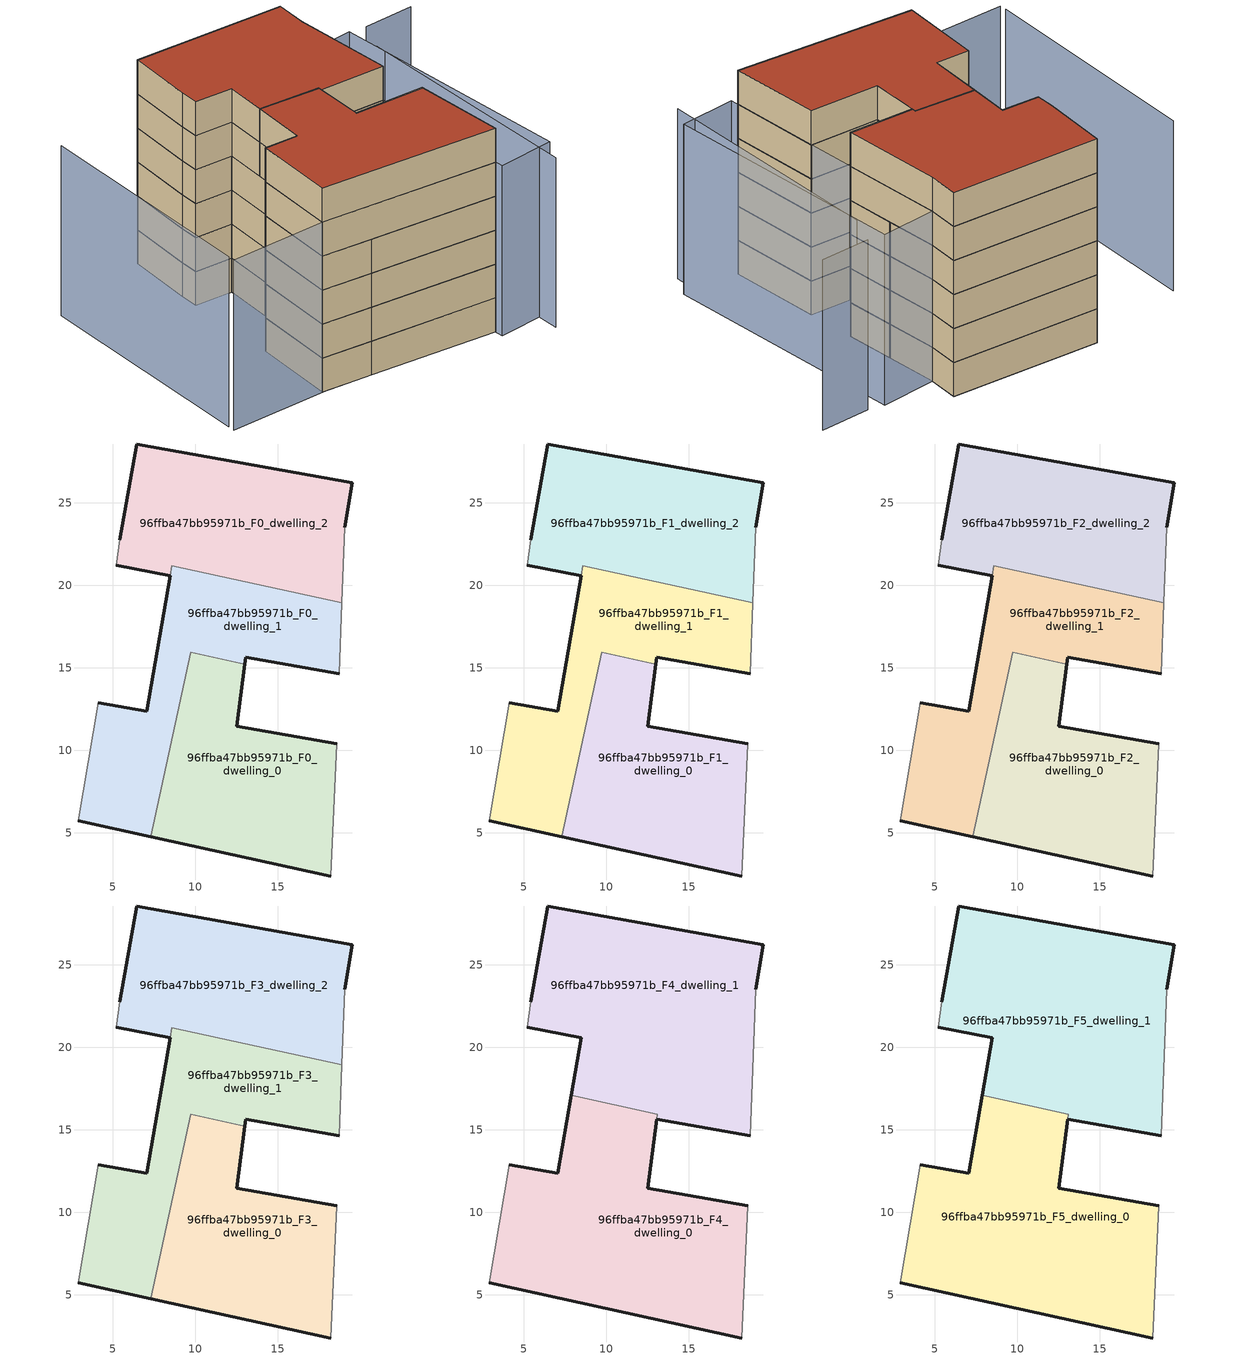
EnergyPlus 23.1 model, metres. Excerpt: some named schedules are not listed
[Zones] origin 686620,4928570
96ffba47bb95971b_F0_dwelling_0
 floor ground (EU_floor_Construction): 18.22,2.39 18.57,10.41 12.52,11.45 13.01,15.21 9.74,15.93 7.31,4.78 z0
 wall outside (EU_wall_Construction): 18.22,2.39 7.31,4.78 / 13.01,15.21 12.52,11.45 18.57,10.41 z0:3
 wall adiabatic (EU_wall_Construction): 18.57,10.41 18.22,2.39 z0:3
 wall to 96ffba47bb95971b_F0_dwelling_1 (EU_wall_Construction): 7.31,4.78 9.75,15.93 / 9.74,15.93 13.01,15.21 z0:3
96ffba47bb95971b_F0_dwelling_1
 floor ground (EU_floor_Construction): 18.73,14.65 18.89,18.94 8.58,21.19 7.06,12.38 4.14,12.88 2.93,5.74 7.31,4.78 9.74,15.93 13.01,15.21 13.06,15.64 z0
 wall outside (EU_wall_Construction): 4.14,12.88 7.06,12.38 8.48,20.58 / 18.73,14.65 13.06,15.64 13.01,15.21 / 7.31,4.78 2.93,5.74 z0:3
 wall adiabatic (EU_wall_Construction): 2.93,5.74 4.14,12.88 / 18.89,18.94 18.73,14.65 z0:3
 wall to 96ffba47bb95971b_F0_dwelling_2 (EU_wall_Construction): 8.48,20.59 8.59,21.19 18.89,18.94 z0:3
96ffba47bb95971b_F0_dwelling_2
 floor ground (EU_floor_Construction): 18.89,18.94 19.06,23.51 19.51,26.2 6.47,28.56 5.42,22.77 5.22,21.2 8.48,20.59 8.59,21.19 z0
 wall outside (EU_wall_Construction): 5.42,22.77 6.47,28.56 19.51,26.2 19.06,23.51 / 8.48,20.59 5.22,21.2 z0:3
 wall adiabatic (EU_wall_Construction): 5.22,21.2 5.42,22.77 / 19.06,23.51 18.89,18.94 z0:3
96ffba47bb95971b_F1_dwelling_0
 floor to 96ffba47bb95971b_F0_dwelling_0 (EU_floor_Construction): 18.22,2.39 18.57,10.41 12.52,11.45 13.01,15.21 9.74,15.93 7.31,4.78 z3
 wall outside (EU_wall_Construction): 18.22,2.39 7.31,4.78 / 13.01,15.21 12.52,11.45 18.57,10.41 z3:6
 wall adiabatic (EU_wall_Construction): 18.57,10.41 18.22,2.39 z3:6
 wall to 96ffba47bb95971b_F1_dwelling_1 (EU_wall_Construction): 7.31,4.78 9.75,15.93 / 9.74,15.93 13.01,15.21 z3:6
96ffba47bb95971b_F1_dwelling_1
 floor to 96ffba47bb95971b_F0_dwelling_1 (EU_floor_Construction): 18.73,14.65 18.89,18.94 8.58,21.19 7.06,12.38 4.14,12.88 2.93,5.74 7.31,4.78 9.74,15.93 13.01,15.21 13.06,15.64 z3
 wall outside (EU_wall_Construction): 4.14,12.88 7.06,12.38 8.48,20.58 / 18.73,14.65 13.06,15.64 13.01,15.21 / 7.31,4.78 2.93,5.74 z3:6
 wall adiabatic (EU_wall_Construction): 2.93,5.74 4.14,12.88 / 18.89,18.94 18.73,14.65 z3:6
 wall to 96ffba47bb95971b_F1_dwelling_2 (EU_wall_Construction): 8.48,20.59 8.59,21.19 18.89,18.94 z3:6
96ffba47bb95971b_F1_dwelling_2
 floor to 96ffba47bb95971b_F0_dwelling_2 (EU_floor_Construction): 18.89,18.94 19.06,23.51 19.51,26.2 6.47,28.56 5.42,22.77 5.22,21.2 8.48,20.59 8.59,21.19 z3
 wall outside (EU_wall_Construction): 5.42,22.77 6.47,28.56 19.51,26.2 19.06,23.51 / 8.48,20.59 5.22,21.2 z3:6
 wall adiabatic (EU_wall_Construction): 5.22,21.2 5.42,22.77 / 19.06,23.51 18.89,18.94 z3:6
96ffba47bb95971b_F2_dwelling_0
 floor to 96ffba47bb95971b_F1_dwelling_0 (EU_floor_Construction): 18.22,2.39 18.57,10.41 12.52,11.45 13.01,15.21 9.74,15.93 7.31,4.78 z6
 wall outside (EU_wall_Construction): 18.22,2.39 7.31,4.78 / 13.01,15.21 12.52,11.45 18.57,10.41 z6:9
 wall adiabatic (EU_wall_Construction): 18.57,10.41 18.22,2.39 z6:9
 wall to 96ffba47bb95971b_F2_dwelling_1 (EU_wall_Construction): 7.31,4.78 9.75,15.93 / 9.74,15.93 13.01,15.21 z6:9
96ffba47bb95971b_F2_dwelling_1
 floor to 96ffba47bb95971b_F1_dwelling_1 (EU_floor_Construction): 18.73,14.65 18.89,18.94 8.58,21.19 7.06,12.38 4.14,12.88 2.93,5.74 7.31,4.78 9.74,15.93 13.01,15.21 13.06,15.64 z6
 wall outside (EU_wall_Construction): 4.14,12.88 7.06,12.38 8.48,20.58 / 18.73,14.65 13.06,15.64 13.01,15.21 / 7.31,4.78 2.93,5.74 z6:9
 wall adiabatic (EU_wall_Construction): 2.93,5.74 4.14,12.88 / 18.89,18.94 18.73,14.65 z6:9
 wall to 96ffba47bb95971b_F2_dwelling_2 (EU_wall_Construction): 8.48,20.59 8.59,21.19 18.89,18.94 z6:9
96ffba47bb95971b_F2_dwelling_2
 floor to 96ffba47bb95971b_F1_dwelling_2 (EU_floor_Construction): 18.89,18.94 19.06,23.51 19.51,26.2 6.47,28.56 5.42,22.77 5.22,21.2 8.48,20.59 8.59,21.19 z6
 wall outside (EU_wall_Construction): 5.42,22.77 6.47,28.56 19.51,26.2 19.06,23.51 / 8.48,20.59 5.22,21.2 z6:9
 wall adiabatic (EU_wall_Construction): 5.22,21.2 5.42,22.77 / 19.06,23.51 18.89,18.94 z6:9
96ffba47bb95971b_F3_dwelling_0
 floor to 96ffba47bb95971b_F2_dwelling_0 (EU_floor_Construction): 18.22,2.39 18.57,10.41 12.52,11.45 13.01,15.21 9.74,15.93 7.31,4.78 z9
 wall outside (EU_wall_Construction): 18.22,2.39 7.31,4.78 / 13.01,15.21 12.52,11.45 18.57,10.41 z9:12
 wall adiabatic (EU_wall_Construction): 18.57,10.41 18.22,2.39 z9:12
 wall to 96ffba47bb95971b_F3_dwelling_1 (EU_wall_Construction): 7.31,4.78 9.75,15.93 / 9.74,15.93 13.01,15.21 z9:12
96ffba47bb95971b_F3_dwelling_1
 floor to 96ffba47bb95971b_F2_dwelling_1 (EU_floor_Construction): 18.73,14.65 18.89,18.94 8.58,21.19 7.06,12.38 4.14,12.88 2.93,5.74 7.31,4.78 9.74,15.93 13.01,15.21 13.06,15.64 z9
 wall outside (EU_wall_Construction): 4.14,12.88 7.06,12.38 8.48,20.58 / 18.73,14.65 13.06,15.64 13.01,15.21 / 7.31,4.78 2.93,5.74 z9:12
 wall adiabatic (EU_wall_Construction): 2.93,5.74 4.14,12.88 / 18.89,18.94 18.73,14.65 z9:12
 wall to 96ffba47bb95971b_F3_dwelling_2 (EU_wall_Construction): 8.48,20.59 8.59,21.19 18.89,18.94 z9:12
96ffba47bb95971b_F3_dwelling_2
 floor to 96ffba47bb95971b_F2_dwelling_2 (EU_floor_Construction): 18.89,18.94 19.06,23.51 19.51,26.2 6.47,28.56 5.42,22.77 5.22,21.2 8.48,20.59 8.59,21.19 z9
 wall outside (EU_wall_Construction): 5.42,22.77 6.47,28.56 19.51,26.2 19.06,23.51 / 8.48,20.59 5.22,21.2 z9:12
 wall adiabatic (EU_wall_Construction): 5.22,21.2 5.42,22.77 / 19.06,23.51 18.89,18.94 z9:12
96ffba47bb95971b_F4_dwelling_0
 floor to 96ffba47bb95971b_F3_dwelling_0 (EU_floor_Construction): 18.22,2.39 18.57,10.41 12.52,11.45 13.01,15.21 9.74,15.93 7.31,4.78 z12
 floor to 96ffba47bb95971b_F3_dwelling_1 (EU_floor_Construction): 7.31,4.78 9.74,15.93 13.01,15.21 13.1,15.95 7.88,17.09 7.06,12.38 4.14,12.88 2.93,5.74 z12
 wall outside (EU_wall_Construction): 18.22,2.39 2.93,5.74 / 4.14,12.88 7.06,12.38 7.88,17.09 / 13.06,15.63 12.52,11.45 18.57,10.41 z12:15
 wall adiabatic (EU_wall_Construction): 2.93,5.74 4.14,12.88 / 18.57,10.41 18.22,2.39 z12:15
 wall to 96ffba47bb95971b_F4_dwelling_1 (EU_wall_Construction): 7.88,17.09 13.1,15.95 13.06,15.64 z12:15
96ffba47bb95971b_F4_dwelling_1
 floor to 96ffba47bb95971b_F3_dwelling_1 (EU_floor_Construction): 18.73,14.65 18.89,18.94 8.58,21.19 7.88,17.09 13.1,15.95 13.06,15.64 z12
 floor to 96ffba47bb95971b_F3_dwelling_2 (EU_floor_Construction): 18.89,18.94 19.06,23.51 19.51,26.2 6.47,28.56 5.42,22.77 5.22,21.2 8.48,20.59 8.58,21.19 z12
 wall outside (EU_wall_Construction): 7.88,17.09 8.48,20.59 5.22,21.2 / 5.42,22.77 6.47,28.56 19.51,26.2 19.06,23.51 / 18.73,14.65 13.06,15.64 z12:15
 wall adiabatic (EU_wall_Construction): 5.22,21.2 5.42,22.77 / 19.06,23.51 18.73,14.65 z12:15
96ffba47bb95971b_F5_dwelling_0
 floor to 96ffba47bb95971b_F4_dwelling_0 (EU_floor_Construction): 18.22,2.39 18.57,10.41 12.52,11.45 13.06,15.63 13.1,15.95 7.88,17.09 7.06,12.38 4.14,12.88 2.93,5.74 z15
 wall outside (EU_wall_Construction): 18.22,2.39 2.93,5.74 / 4.14,12.88 7.06,12.38 7.88,17.09 / 13.06,15.63 12.52,11.45 18.57,10.41 z15:18
 wall adiabatic (EU_wall_Construction): 2.93,5.74 4.14,12.88 / 18.57,10.41 18.22,2.39 z15:18
 wall to 96ffba47bb95971b_F5_dwelling_1 (EU_wall_Construction): 7.88,17.09 13.1,15.95 13.06,15.64 z15:18
 roof outside (EU_roof_Construction): 13.1,15.95 13.06,15.63 12.52,11.45 18.57,10.41 18.22,2.39 2.93,5.74 4.14,12.88 7.06,12.38 7.88,17.09 z18
96ffba47bb95971b_F5_dwelling_1
 floor to 96ffba47bb95971b_F4_dwelling_1 (EU_floor_Construction): 18.73,14.65 19.06,23.51 19.51,26.2 6.47,28.56 5.42,22.77 5.22,21.2 8.48,20.59 7.88,17.09 13.1,15.95 13.06,15.64 z15
 wall outside (EU_wall_Construction): 7.88,17.09 8.48,20.59 5.22,21.2 / 5.42,22.77 6.47,28.56 19.51,26.2 19.06,23.51 / 18.73,14.65 13.06,15.64 z15:18
 wall adiabatic (EU_wall_Construction): 5.22,21.2 5.42,22.77 / 19.06,23.51 18.73,14.65 z15:18
 roof outside (EU_roof_Construction): 19.51,26.2 19.06,23.51 18.73,14.65 13.06,15.64 13.1,15.95 7.88,17.09 8.48,20.59 5.22,21.2 5.42,22.77 6.47,28.56 z18
shading: 21.83,-0.39 23.92,20.36 / -2.84,27.46 -5.5,7.37 / 3.41,5.68 -5.57,6.74 / 29.76,22.48 25.35,22.86 / 18.19,1.68 19.06,23.51 / 19.06,23.51 23.98,23.31 / 23.98,23.31 23.11,1.49 / 23.11,1.49 18.19,1.68 z0:15
[Building]
EU S2 Campaign: North Axis=0; Terrain=City; Solar Distribution=FullExterior
[Site:Location]
Bologna: Latitude=44.5; Longitude=11.25; Time Zone=1; Elevation=37
[SizingPeriod:WeatherFileDays]
AnnualSizingPeriod: Begin Month=1; Begin Day of Month=1; End Month=12; End Day of Month=31; Day of Week for Start Day=Monday; Use Weather File Daylight Saving Period=No; Use Weather File Rain and Snow Indicators=No
[MATERIAL]
EU_InternalMass_Material: Roughness=MediumRough; Thickness=0.1; Conductivity=1; Density=1800; Specific Heat=900; Thermal Absorptance=0.9; Solar Absorptance=0.7; Visible Absorptance=0.7
[MATERIAL:NOMASS] Roughness=MediumRough; Thermal Absorptance=0.9; Solar Absorptance=0.7; Visible Absorptance=0.7
Name | Thermal Resistance
EU_wall_NoMass | 0.905828
EU_roof_NoMass | 0.37593
EU_floor_NoMass | 0.67114
[CONSTRUCTION]
EU_wall_Construction: EU_wall_NoMass
EU_roof_Construction: EU_roof_NoMass
EU_floor_Construction: EU_floor_NoMass
EU_InternalMass_Construction: EU_InternalMass_Material
[ZONE] Type=1; Multiplier=1; Ceiling Height=autocalculate; Floor Area=autocalculate; Part of Total Floor Area=Yes
Name | Volume
96ffba47bb95971b_F0_dwelling_0 | 282.882
96ffba47bb95971b_F1_dwelling_0; 96ffba47bb95971b_F2_dwelling_0; 96ffba47bb95971b_F3_dwelling_0 | 282.883
96ffba47bb95971b_F4_dwelling_0 | 420.851
96ffba47bb95971b_F5_dwelling_0 | 420.854
96ffba47bb95971b_F0_dwelling_1; 96ffba47bb95971b_F1_dwelling_1; 96ffba47bb95971b_F2_dwelling_1; 96ffba47bb95971b_F3_dwelling_1 | 276.271
96ffba47bb95971b_F4_dwelling_1 | 427.734
96ffba47bb95971b_F5_dwelling_1 | 427.736
96ffba47bb95971b_F0_dwelling_2; 96ffba47bb95971b_F1_dwelling_2; 96ffba47bb95971b_F2_dwelling_2; 96ffba47bb95971b_F3_dwelling_2 | 289.458
[INTERNALMASS] Construction=EU_InternalMass_Construction
Name | Zone or ZoneList | Surface Area
96ffba47bb95971b_F0_dwelling_0_EU_InternalMass | 96ffba47bb95971b_F0_dwelling_0 | 94.2899
96ffba47bb95971b_F0_dwelling_1_EU_InternalMass | 96ffba47bb95971b_F0_dwelling_1 | 92.0905
96ffba47bb95971b_F0_dwelling_2_EU_InternalMass | 96ffba47bb95971b_F0_dwelling_2 | 96.4861
96ffba47bb95971b_F1_dwelling_0_EU_InternalMass | 96ffba47bb95971b_F1_dwelling_0 | 94.2899
96ffba47bb95971b_F1_dwelling_1_EU_InternalMass | 96ffba47bb95971b_F1_dwelling_1 | 92.0905
96ffba47bb95971b_F1_dwelling_2_EU_InternalMass | 96ffba47bb95971b_F1_dwelling_2 | 96.4861
96ffba47bb95971b_F2_dwelling_0_EU_InternalMass | 96ffba47bb95971b_F2_dwelling_0 | 94.2899
96ffba47bb95971b_F2_dwelling_1_EU_InternalMass | 96ffba47bb95971b_F2_dwelling_1 | 92.0905
96ffba47bb95971b_F2_dwelling_2_EU_InternalMass | 96ffba47bb95971b_F2_dwelling_2 | 96.4861
96ffba47bb95971b_F3_dwelling_0_EU_InternalMass | 96ffba47bb95971b_F3_dwelling_0 | 94.2899
96ffba47bb95971b_F3_dwelling_1_EU_InternalMass | 96ffba47bb95971b_F3_dwelling_1 | 92.0905
96ffba47bb95971b_F3_dwelling_2_EU_InternalMass | 96ffba47bb95971b_F3_dwelling_2 | 96.4861
96ffba47bb95971b_F4_dwelling_0_EU_InternalMass | 96ffba47bb95971b_F4_dwelling_0 | 140.29
96ffba47bb95971b_F4_dwelling_1_EU_InternalMass | 96ffba47bb95971b_F4_dwelling_1 | 142.578
96ffba47bb95971b_F5_dwelling_0_EU_InternalMass | 96ffba47bb95971b_F5_dwelling_0 | 140.29
96ffba47bb95971b_F5_dwelling_1_EU_InternalMass | 96ffba47bb95971b_F5_dwelling_1 | 142.578
[OTHEREQUIPMENT] Fuel Type=Electricity; Design Level Calculation Method=Watts/Area; Power per Zone Floor Area=1; Fraction Latent=0; Fraction Radiant=0; Fraction Lost=0; Carbon Dioxide Generation Rate=0; EndUse Subcategory=EU_Step8_InternalGains
Name | Zone or ZoneList or Space or SpaceList | Schedule
EU_Step8_InternalGain_96ffba47bb95971b_F0_dwelling_0_f000 | 96ffba47bb95971b_F0_dwelling_0 | EU_Step8_GainSchedule_96ffba47bb95971b_F0_dwelling_0_f000
EU_Step8_InternalGain_96ffba47bb95971b_F0_dwelling_1_f000 | 96ffba47bb95971b_F0_dwelling_1 | EU_Step8_GainSchedule_96ffba47bb95971b_F0_dwelling_1_f000
EU_Step8_InternalGain_96ffba47bb95971b_F0_dwelling_2_f000 | 96ffba47bb95971b_F0_dwelling_2 | EU_Step8_GainSchedule_96ffba47bb95971b_F0_dwelling_2_f000
EU_Step8_InternalGain_96ffba47bb95971b_F1_dwelling_0_f000 | 96ffba47bb95971b_F1_dwelling_0 | EU_Step8_GainSchedule_96ffba47bb95971b_F1_dwelling_0_f000
EU_Step8_InternalGain_96ffba47bb95971b_F1_dwelling_1_f000 | 96ffba47bb95971b_F1_dwelling_1 | EU_Step8_GainSchedule_96ffba47bb95971b_F1_dwelling_1_f000
EU_Step8_InternalGain_96ffba47bb95971b_F1_dwelling_2_f000 | 96ffba47bb95971b_F1_dwelling_2 | EU_Step8_GainSchedule_96ffba47bb95971b_F1_dwelling_2_f000
EU_Step8_InternalGain_96ffba47bb95971b_F2_dwelling_0_f000 | 96ffba47bb95971b_F2_dwelling_0 | EU_Step8_GainSchedule_96ffba47bb95971b_F2_dwelling_0_f000
EU_Step8_InternalGain_96ffba47bb95971b_F2_dwelling_1_f000 | 96ffba47bb95971b_F2_dwelling_1 | EU_Step8_GainSchedule_96ffba47bb95971b_F2_dwelling_1_f000
EU_Step8_InternalGain_96ffba47bb95971b_F2_dwelling_2_f000 | 96ffba47bb95971b_F2_dwelling_2 | EU_Step8_GainSchedule_96ffba47bb95971b_F2_dwelling_2_f000
EU_Step8_InternalGain_96ffba47bb95971b_F3_dwelling_0_f000 | 96ffba47bb95971b_F3_dwelling_0 | EU_Step8_GainSchedule_96ffba47bb95971b_F3_dwelling_0_f000
EU_Step8_InternalGain_96ffba47bb95971b_F3_dwelling_1_f000 | 96ffba47bb95971b_F3_dwelling_1 | EU_Step8_GainSchedule_96ffba47bb95971b_F3_dwelling_1_f000
EU_Step8_InternalGain_96ffba47bb95971b_F3_dwelling_2_f000 | 96ffba47bb95971b_F3_dwelling_2 | EU_Step8_GainSchedule_96ffba47bb95971b_F3_dwelling_2_f000
EU_Step8_InternalGain_96ffba47bb95971b_F4_dwelling_0_f000 | 96ffba47bb95971b_F4_dwelling_0 | EU_Step8_GainSchedule_96ffba47bb95971b_F4_dwelling_0_f000
EU_Step8_InternalGain_96ffba47bb95971b_F4_dwelling_1_f000 | 96ffba47bb95971b_F4_dwelling_1 | EU_Step8_GainSchedule_96ffba47bb95971b_F4_dwelling_1_f000
EU_Step8_InternalGain_96ffba47bb95971b_F5_dwelling_0_f000 | 96ffba47bb95971b_F5_dwelling_0 | EU_Step8_GainSchedule_96ffba47bb95971b_F5_dwelling_0_f000
EU_Step8_InternalGain_96ffba47bb95971b_F5_dwelling_1_f000 | 96ffba47bb95971b_F5_dwelling_1 | EU_Step8_GainSchedule_96ffba47bb95971b_F5_dwelling_1_f000
[ZONEVENTILATION:DESIGNFLOWRATE] Schedule=EU_AlwaysOn; Design Flow Rate Calculation Method=AirChanges/Hour; Air Changes per Hour=0.73129; Ventilation Type=Natural; Fan Pressure Rise=0; Fan Total Efficiency=1; Constant Term Coefficient=1; Temperature Term Coefficient=0; Velocity Term Coefficient=0; Velocity Squared Term Coefficient=0; Minimum Indoor Temperature=-100; Maximum Indoor Temperature=100; Delta Temperature=-100; Minimum Outdoor Temperature=-100; Maximum Outdoor Temperature=100; Maximum Wind Speed=40
Name | Zone or ZoneList or Space or SpaceList
EU_ConstantAir_96ffba47bb95971b_F0_dwelling_0 | 96ffba47bb95971b_F0_dwelling_0
EU_ConstantAir_96ffba47bb95971b_F0_dwelling_1 | 96ffba47bb95971b_F0_dwelling_1
EU_ConstantAir_96ffba47bb95971b_F0_dwelling_2 | 96ffba47bb95971b_F0_dwelling_2
EU_ConstantAir_96ffba47bb95971b_F1_dwelling_0 | 96ffba47bb95971b_F1_dwelling_0
EU_ConstantAir_96ffba47bb95971b_F1_dwelling_1 | 96ffba47bb95971b_F1_dwelling_1
EU_ConstantAir_96ffba47bb95971b_F1_dwelling_2 | 96ffba47bb95971b_F1_dwelling_2
EU_ConstantAir_96ffba47bb95971b_F2_dwelling_0 | 96ffba47bb95971b_F2_dwelling_0
EU_ConstantAir_96ffba47bb95971b_F2_dwelling_1 | 96ffba47bb95971b_F2_dwelling_1
EU_ConstantAir_96ffba47bb95971b_F2_dwelling_2 | 96ffba47bb95971b_F2_dwelling_2
EU_ConstantAir_96ffba47bb95971b_F3_dwelling_0 | 96ffba47bb95971b_F3_dwelling_0
EU_ConstantAir_96ffba47bb95971b_F3_dwelling_1 | 96ffba47bb95971b_F3_dwelling_1
EU_ConstantAir_96ffba47bb95971b_F3_dwelling_2 | 96ffba47bb95971b_F3_dwelling_2
EU_ConstantAir_96ffba47bb95971b_F4_dwelling_0 | 96ffba47bb95971b_F4_dwelling_0
EU_ConstantAir_96ffba47bb95971b_F4_dwelling_1 | 96ffba47bb95971b_F4_dwelling_1
EU_ConstantAir_96ffba47bb95971b_F5_dwelling_0 | 96ffba47bb95971b_F5_dwelling_0
EU_ConstantAir_96ffba47bb95971b_F5_dwelling_1 | 96ffba47bb95971b_F5_dwelling_1
[HVACTEMPLATE:THERMOSTAT] Constant Heating Setpoint=20; Constant Cooling Setpoint=50
EU_HeatOnly_96ffba47bb95971b_F0_dwelling_0; EU_HeatOnly_96ffba47bb95971b_F0_dwelling_1; EU_HeatOnly_96ffba47bb95971b_F0_dwelling_2; EU_HeatOnly_96ffba47bb95971b_F1_dwelling_0; EU_HeatOnly_96ffba47bb95971b_F1_dwelling_1; EU_HeatOnly_96ffba47bb95971b_F1_dwelling_2; EU_HeatOnly_96ffba47bb95971b_F2_dwelling_0; EU_HeatOnly_96ffba47bb95971b_F2_dwelling_1; EU_HeatOnly_96ffba47bb95971b_F2_dwelling_2; EU_HeatOnly_96ffba47bb95971b_F3_dwelling_0; EU_HeatOnly_96ffba47bb95971b_F3_dwelling_1; EU_HeatOnly_96ffba47bb95971b_F3_dwelling_2; EU_HeatOnly_96ffba47bb95971b_F4_dwelling_0; EU_HeatOnly_96ffba47bb95971b_F4_dwelling_1; EU_HeatOnly_96ffba47bb95971b_F5_dwelling_0; EU_HeatOnly_96ffba47bb95971b_F5_dwelling_1
